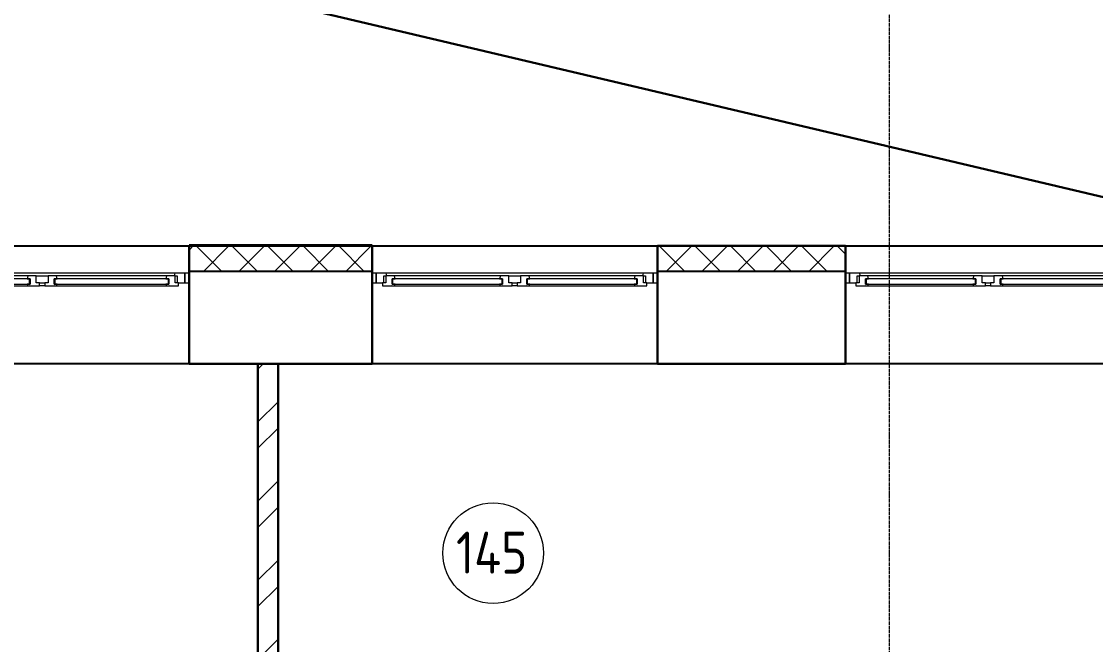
# Model space of a CAD drawing. Header units: millimetres. Extents: x -695119 to 412940, y -249585 to 622758.
# Drawn here: x -122834 to -116436, y 563488 to 567199 of the extents above; entities that cross this region are included whole.
import ezdxf

# ---------------------------------------------------------------- set-up
doc = ezdxf.new("R2010")
doc.units = ezdxf.units.MM
doc.linetypes.add('ADSK_Линия сетки', pattern=[25, 20, -2.5, 0, -2.5])
for name, color, linetype, lineweight in [('_Схема', 5, 'Continuous', 30), ('Каркас_Импост', 8, 'Continuous', 9), ('Марки помещений', 8, 'Continuous', 20), ('Окна', 252, 'Continuous', 9), ('Оси', 252, 'Continuous', 9), ('Остекление', 8, 'Continuous', 9), ('Стены разрез', 7, 'Continuous', 30), ('Стены штриховка', 7, 'Continuous', 9)]:
    doc.layers.add(name, color=color, linetype=linetype, lineweight=lineweight)
doc.layers.add('Стены', color=194, linetype='Continuous')
doc.styles.add('GOST Common_2', font='', dxfattribs={"width": 0.9, "height": 250})
doc.styles.get('GOST Common_2').set_extended_font_data('GOST type B')
pattern_1 = [(0, (-109179.56, 538399.79), (406.4, 101.6), [33.528, -271.272, 33.528, -271.272, -1625.6]), (0, (-109179.56, 538399.79), (406.4, 101.6), [-609.6, 33.528, -576.072, 33.528, -271.272, -711.2]), (0, (-109179.56, 538399.79), (406.4, 101.6), [-1524, 33.528, -169.672, 33.528, -474.472]), (120, (-109027.16, 538450.59), (-291.18818, 301.15272), [33.528, -271.272, 33.528, -271.272, -1625.6]), (120, (-109027.16, 538450.59), (-291.18818, 301.15272), [-609.6, 33.528, -576.072, 33.528, -271.272, -711.2]), (120, (-109027.16, 538450.59), (-291.18818, 301.15272), [-1524, 33.528, -169.672, 33.528, -474.472]), (240, (-108976.36, 538653.79), (-115.21182, -402.75272), [33.528, -271.272, 33.528, -271.272, -1625.6]), (240, (-108976.36, 538653.79), (-115.21182, -402.75272), [-609.6, 33.528, -576.072, 33.528, -271.272, -711.2]), (240, (-108976.36, 538653.79), (-115.21182, -402.75272), [-1524, 33.528, -169.672, 33.528, -474.472])]

# ---------------------------------------------------------------- blocks, each defined once
blk = doc.blocks.new('BIMLIB_Окно_Двустворчатое_VEKA_СФрамугойСнизу_ГОСТ30674_без линий - Ж_ОК-5_2220х1750-3833933-План 1 этажа смеж')
at = {"layer": 'Каркас_Импост', "lineweight": 18}
for p, q in [((-790.6, 265), (-850, 265)), ((-850, 265), (-850, 207)), ((-786, 248), (-790.6, 265)), ((790.6, 265), (786, 248)), ((850, 265), (790.6, 265)), ((850, 207), (850, 265)), ((-850, 207), (-812, 207)), ((-792, 207), (-812, 207)), ((-812, 207), (-812, 190)), ((-804, 207), (-804, 248)), ((-804, 248), (-792, 248)), ((-792, 248), (-792, 207)), ((-741.6, 248), (-792, 248)), ((-755, 199), (-755, 231)), ((-755, 231), (-737, 231)), ((-737, 199), (-755, 199)), ((-737, 231), (-741.6, 248)), ((-739.4, 190), (-737, 199)), ((-85.4, 248), (-90, 231)), ((-90, 231), (-72, 231)), ((-72, 199), (-90, 199)), ((-90, 199), (-87.6, 190)), ((-35, 248), (-85.4, 248)), ((-72, 231), (-72, 199)), ((-35, 207), (-35, 248)), ((-15, 207), (-35, 207)), ((-15, 190), (-15, 207)), ((35, 207), (15, 207)), ((15, 207), (15, 190)), ((35, 248), (35, 207)), ((85.4, 248), (35, 248)), ((72, 199), (72, 231)), ((72, 231), (90, 231)), ((90, 199), (72, 199)), ((90, 231), (85.4, 248)), ((87.6, 190), (90, 199)), ((741.6, 248), (737, 231)), ((737, 231), (755, 231)), ((755, 199), (737, 199)), ((737, 199), (739.4, 190)), ((792, 248), (741.6, 248)), ((755, 231), (755, 199)), ((792, 207), (792, 248)), ((792, 248), (804, 248)), ((812, 207), (792, 207)), ((804, 248), (804, 207)), ((812, 190), (812, 207)), ((812, 207), (850, 207)), ((-812, 190), (-756, 190)), ((-756, 190), (-755, 191)), ((-755, 191), (-754, 190)), ((-754, 190), (-739.4, 190)), ((-87.6, 190), (-73, 190)), ((-73, 190), (-72, 191)), ((-72, 191), (-71, 190)), ((-71, 190), (-15, 190)), ((15, 190), (71, 190)), ((71, 190), (72, 191)), ((72, 191), (73, 190)), ((73, 190), (87.6, 190)), ((739.4, 190), (754, 190)), ((754, 190), (755, 191)), ((755, 191), (756, 190)), ((756, 190), (812, 190))]:
    blk.add_line(p, q, dxfattribs=at)
at = {"layer": 'Каркас_Импост'}
for p, q in [((790.6, 265), (-790.6, 265)), ((-85.4, 248), (-741.6, 248)), ((-35, 248), (35, 248)), ((-15, 207), (15, 207)), ((741.6, 248), (85.4, 248)), ((-756, 190), (-754, 190)), ((-739.4, 190), (-87.6, 190)), ((-73, 190), (-71, 190)), ((15, 190), (-15, 190)), ((71, 190), (73, 190)), ((87.6, 190), (739.4, 190)), ((754, 190), (756, 190))]:
    blk.add_line(p, q, dxfattribs=at)
at = {"layer": 'Окна'}
for p, q in [((-850, 265), (-875, 265)), ((-850, 207), (-850, 265)), ((875, 265), (850, 265)), ((850, 265), (850, 207)), ((-875, 207), (-850, 207)), ((850, 207), (875, 207))]:
    blk.add_line(p, q, dxfattribs=at)
at = {"layer": 'Остекление'}
for p, q in [((-752, 231), (-755, 231)), ((-755, 231), (-755, 199)), ((-755, 199), (-752, 199)), ((-75, 231), (-752, 231)), ((-752, 231), (-752, 199)), ((-752, 199), (-752, 231)), ((-752, 199), (-75, 199)), ((-75, 199), (-75, 231)), ((-75, 231), (-75, 199)), ((-72, 231), (-75, 231)), ((-75, 199), (-72, 199)), ((-72, 199), (-72, 231)), ((75, 231), (72, 231)), ((72, 231), (72, 199)), ((72, 199), (75, 199)), ((752, 231), (75, 231)), ((75, 231), (75, 199)), ((75, 199), (75, 231)), ((75, 199), (752, 199)), ((752, 199), (752, 231)), ((752, 231), (752, 199)), ((755, 231), (752, 231)), ((752, 199), (755, 199)), ((755, 199), (755, 231))]:
    blk.add_line(p, q, dxfattribs=at)
blk = doc.blocks.new('BIMLIB_Окно_Двустворчатое_VEKA_СФрамугойСнизу_ГОСТ30674_без линий - Ж_ОК-6_2220х1750-3834577-План 1 этажа смеж')
at = {"layer": 'Каркас_Импост', "lineweight": 18}
for p, q in [((-765.6, 265), (-825, 265)), ((-825, 265), (-825, 207)), ((-761, 248), (-765.6, 265)), ((765.6, 265), (761, 248)), ((825, 265), (765.6, 265)), ((825, 207), (825, 265)), ((-825, 207), (-787, 207)), ((-767, 207), (-787, 207)), ((-787, 207), (-787, 190)), ((-779, 207), (-779, 248)), ((-779, 248), (-767, 248)), ((-767, 248), (-767, 207)), ((-716.6, 248), (-767, 248)), ((-730, 199), (-730, 231)), ((-730, 231), (-712, 231)), ((-712, 199), (-730, 199)), ((-712, 231), (-716.6, 248)), ((-714.4, 190), (-712, 199)), ((-85.4, 248), (-90, 231)), ((-90, 231), (-72, 231)), ((-72, 199), (-90, 199)), ((-90, 199), (-87.6, 190)), ((-35, 248), (-85.4, 248)), ((-72, 231), (-72, 199)), ((-35, 207), (-35, 248)), ((-15, 207), (-35, 207)), ((-15, 190), (-15, 207)), ((35, 207), (15, 207)), ((15, 207), (15, 190)), ((35, 248), (35, 207)), ((85.4, 248), (35, 248)), ((72, 199), (72, 231)), ((72, 231), (90, 231)), ((90, 199), (72, 199)), ((90, 231), (85.4, 248)), ((87.6, 190), (90, 199)), ((716.6, 248), (712, 231)), ((712, 231), (730, 231)), ((730, 199), (712, 199)), ((712, 199), (714.4, 190)), ((767, 248), (716.6, 248)), ((730, 231), (730, 199)), ((767, 207), (767, 248)), ((767, 248), (779, 248)), ((787, 207), (767, 207)), ((779, 248), (779, 207)), ((787, 190), (787, 207)), ((787, 207), (825, 207)), ((-787, 190), (-731, 190)), ((-731, 190), (-730, 191)), ((-730, 191), (-729, 190)), ((-729, 190), (-714.4, 190)), ((-87.6, 190), (-73, 190)), ((-73, 190), (-72, 191)), ((-72, 191), (-71, 190)), ((-71, 190), (-15, 190)), ((15, 190), (71, 190)), ((71, 190), (72, 191)), ((72, 191), (73, 190)), ((73, 190), (87.6, 190)), ((714.4, 190), (729, 190)), ((729, 190), (730, 191)), ((730, 191), (731, 190)), ((731, 190), (787, 190))]:
    blk.add_line(p, q, dxfattribs=at)
at = {"layer": 'Каркас_Импост'}
for p, q in [((765.6, 265), (-765.6, 265)), ((-85.4, 248), (-716.6, 248)), ((-35, 248), (35, 248)), ((-15, 207), (15, 207)), ((716.6, 248), (85.4, 248)), ((-731, 190), (-729, 190)), ((-714.4, 190), (-87.6, 190)), ((-73, 190), (-71, 190)), ((15, 190), (-15, 190)), ((71, 190), (73, 190)), ((87.6, 190), (714.4, 190)), ((729, 190), (731, 190))]:
    blk.add_line(p, q, dxfattribs=at)
at = {"layer": 'Окна'}
for p, q in [((-825, 265), (-850, 265)), ((-825, 207), (-825, 265)), ((850, 265), (825, 265)), ((825, 265), (825, 207)), ((-850, 207), (-825, 207)), ((825, 207), (850, 207))]:
    blk.add_line(p, q, dxfattribs=at)
at = {"layer": 'Остекление'}
for p, q in [((-727, 231), (-730, 231)), ((-730, 231), (-730, 199)), ((-730, 199), (-727, 199)), ((-75, 231), (-727, 231)), ((-727, 231), (-727, 199)), ((-727, 199), (-727, 231)), ((-727, 199), (-75, 199)), ((-75, 199), (-75, 231)), ((-75, 231), (-75, 199)), ((-72, 231), (-75, 231)), ((-75, 199), (-72, 199)), ((-72, 199), (-72, 231)), ((75, 231), (72, 231)), ((72, 231), (72, 199)), ((72, 199), (75, 199)), ((727, 231), (75, 231)), ((75, 231), (75, 199)), ((75, 199), (75, 231)), ((75, 199), (727, 199)), ((727, 199), (727, 231)), ((727, 231), (727, 199)), ((730, 231), (727, 231)), ((727, 199), (730, 199)), ((730, 199), (730, 231))]:
    blk.add_line(p, q, dxfattribs=at)
blk = doc.blocks.new('ADSK_Марка_Помещение_ОдноЗначение_Номер - Номер-462100-План 1 этажа смеж')
at = {"layer": 'Марки помещений'}
blk.add_circle((0, 0), 3, dxfattribs=at)

msp = doc.modelspace()

# ---------------------------------------------------------------- hatches: boundary and pattern name
at = {"layer": 'Стены разрез', "lineweight": 9}
h = msp.add_hatch(dxfattribs=at)
h.set_pattern_fill('FP_4', color=256, style=0, pattern_type=2)
h.set_pattern_definition(pattern_1)
h.paths.add_polyline_path([(-111702.535, 565710.058), (-111700.535, 565710.058), (-111700.535, 565860.058), (-111702.535, 565860.058)])
h.paths.add_polyline_path([(-124655.535, 565710.058), (-124653.535, 565710.058), (-124653.535, 565860.058), (-123587.535, 565860.058), (-123587.535, 565786.058), (-123585.535, 565786.058), (-123585.535, 565862.058), (-124655.535, 565862.058)])
h.paths.add_polyline_path([(-126375.535, 565710.058), (-126375.535, 565862.058), (-127440.535, 565862.058), (-127440.535, 565786.058), (-127438.535, 565786.058), (-127438.535, 565860.058), (-126377.535, 565860.058), (-126377.535, 565710.058)])
h.paths.add_polyline_path([(-120745.535, 565786.058), (-120745.535, 565862.058), (-121835.535, 565862.058), (-121835.535, 565786.058), (-121833.535, 565786.058), (-121833.535, 565860.058), (-120747.535, 565860.058), (-120747.535, 565786.058)])
h.paths.add_polyline_path([(-117927.535, 565786.058), (-117925.535, 565786.058), (-117925.535, 565862.058), (-119045.535, 565862.058), (-119045.535, 565786.058), (-119043.535, 565786.058), (-119043.535, 565860.058), (-117927.535, 565860.058)])
h.paths.add_polyline_path([(-113425.535, 565786.058), (-113423.535, 565786.058), (-113423.535, 565860.058), (-111702.535, 565860.058), (-111700.535, 565862.058), (-113425.535, 565862.058)])
h.paths.add_polyline_path([(-116225.535, 565786.058), (-116223.535, 565786.058), (-116223.535, 565860.058), (-115127.535, 565860.058), (-115127.535, 565786.058), (-115125.535, 565786.058), (-115125.552, 565862.058), (-116225.535, 565862.058)])
h.paths.add_polyline_path([(-132007.535, 565786.058), (-132005.535, 565786.058), (-132005.535, 565862.058), (-133060.535, 565862.058), (-133060.535, 565786.058), (-133058.535, 565786.058), (-133058.535, 565860.058), (-132007.535, 565860.058)])
h.paths.add_polyline_path([(-130255.535, 565786.058), (-130253.535, 565786.058), (-130253.535, 565860.058), (-129192.535, 565860.058), (-129192.535, 565786.058), (-129190.535, 565786.058), (-129190.535, 565862.058), (-130255.535, 565862.058)])
h.paths.add_polyline_path([(-134812.535, 565786.058), (-134810.535, 565786.058), (-134810.535, 565862.058), (-136215.535, 565862.058), (-136215.535, 565860.058), (-134812.535, 565860.058)])
h = msp.add_hatch(dxfattribs=at)
h.set_pattern_fill('FP_5', color=256, style=0, pattern_type=2)
h.set_pattern_definition([(45, (-109179.56, 538399.79), (-106.066, 106.066), []), (135, (-109179.56, 538399.79), (-106.066, -106.066), [])])
h.paths.add_polyline_path([(-111765.535, 565710.058), (-111702.535, 565710.058), (-111702.535, 565860.058), (-113423.535, 565860.058), (-113423.535, 565786.058), (-113425.535, 565786.058), (-113425.535, 565710.058), (-112255.361, 565710.058)])
h.paths.add_polyline_path([(-123736.128, 565710.058), (-123585.535, 565710.058), (-123585.535, 565786.058), (-123587.535, 565786.058), (-123587.535, 565860.058), (-124653.535, 565860.058), (-124653.535, 565710.058), (-123890.335, 565710.058)])
h.paths.add_polyline_path([(-121835.535, 565710.058), (-120745.535, 565710.058), (-120745.535, 565786.058), (-120747.535, 565786.058), (-120747.535, 565860.058), (-121833.535, 565860.058), (-121833.535, 565786.058), (-121835.535, 565786.058)])
h.paths.add_polyline_path([(-115125.535, 565710.058), (-115125.552, 565786.058), (-115127.535, 565786.058), (-115127.535, 565860.058), (-116223.535, 565860.058), (-116223.535, 565786.058), (-116225.535, 565786.058), (-116225.535, 565710.058), (-115125.552, 565710.058)])
h.paths.add_polyline_path([(-119045.535, 565710.058), (-117925.535, 565710.058), (-117925.535, 565786.058), (-117927.535, 565786.058), (-117927.535, 565860.058), (-119043.535, 565860.058), (-119043.535, 565786.058), (-119045.535, 565786.058)])
h.paths.add_polyline_path([(-129190.535, 565710.058), (-129190.535, 565786.058), (-129192.535, 565786.058), (-129192.535, 565860.058), (-130253.535, 565860.058), (-130253.535, 565786.058), (-130255.535, 565786.058), (-130255.535, 565710.058), (-129476.512, 565710.058)])
h.paths.add_polyline_path([(-133060.535, 565710.058), (-132005.535, 565710.058), (-132005.535, 565786.058), (-132007.535, 565786.058), (-132007.535, 565860.058), (-133058.535, 565860.058), (-133058.535, 565786.058), (-133060.535, 565786.058)])
h.paths.add_polyline_path([(-127323.868, 565710.058), (-126377.535, 565710.058), (-126377.535, 565860.058), (-127438.535, 565860.058), (-127438.535, 565786.058), (-127440.535, 565786.058), (-127440.535, 565710.058)])
h.paths.add_polyline_path([(-136065.535, 565710.058), (-134810.535, 565710.058), (-134810.535, 565786.058), (-134812.535, 565786.058), (-134812.535, 565860.058), (-136065.535, 565860.058), (-136065.535, 565786.058)])
h = msp.add_hatch(dxfattribs=at)
h.set_pattern_fill('FP_4', color=256, style=0, pattern_type=2)
h.set_pattern_definition(pattern_1)
h.paths.add_polyline_path([(-89960.535, 565862.058), (-89960.535, 565867.058), (-90515.535, 565867.058), (-90515.535, 565862.058), (-90011.374, 565862.058)])
h.paths.add_polyline_path([(-120745.535, 565862.058), (-120745.535, 565867.058), (-121835.535, 565867.058), (-121835.535, 565862.058), (-120865.936, 565862.058)])
h = msp.add_hatch(dxfattribs=at)
h.set_pattern_fill('FP_1', color=256, style=0, pattern_type=2)
h.set_pattern_definition([(45, (-109179.56, 538399.8), (-235.7317, 235.7317), []), (45, (-109022.4, 538399.8), (-235.7317, 235.7317), [])])
h.paths.add_polyline_path([(-121425.535, 561130.058), (-121305.535, 561130.058), (-121305.535, 565160.058), (-121425.535, 565160.058), (-121425.535, 562127.583)])

# ---------------------------------------------------------------- linework, layer by layer
at = {"layer": '_Схема', "color": 5}
msp.add_line((-356137.271, 622757.974), (189125.193, 494018.926), dxfattribs=at)
at = {"layer": 'Оси', "linetype": 'ADSK_Линия сетки'}
for p, q in [((-117665.535, 572133.794), (-117665.535, 550313.64)), ((-72648.241, 565160.058), (-149587.813, 565160.058))]:
    msp.add_line(p, q, dxfattribs=at)
at = {"layer": 'Стены'}
for p, q in [((-123585.535, 565862.058), (-121835.535, 565862.058)), ((-120745.535, 565862.058), (-119045.535, 565862.058)), ((-117925.535, 565862.058), (-116225.535, 565862.058)), ((-120745.535, 565710.058), (-121835.535, 565710.058)), ((-117925.535, 565710.058), (-119045.535, 565710.058)), ((-121835.535, 565160.058), (-123585.535, 565160.058)), ((-119045.535, 565160.058), (-120745.535, 565160.058)), ((-116225.535, 565160.058), (-117925.535, 565160.058))]:
    msp.add_line(p, q, dxfattribs=at)
at = {"layer": 'Стены разрез'}
for p, q in [((-120745.535, 565867.058), (-121835.535, 565867.058)), ((-121835.535, 565867.058), (-121835.535, 565862.058)), ((-121835.535, 565862.058), (-121835.535, 565160.058)), ((-121835.535, 565862.058), (-120745.535, 565862.058)), ((-120745.535, 565862.058), (-121835.535, 565862.058)), ((-120745.535, 565862.058), (-120745.535, 565867.058)), ((-120745.535, 565160.058), (-120745.535, 565862.058)), ((-119045.535, 565862.058), (-119045.535, 565160.058)), ((-117925.535, 565862.058), (-119045.535, 565862.058)), ((-117925.535, 565160.058), (-117925.535, 565862.058)), ((-121835.535, 565160.058), (-120745.535, 565160.058)), ((-121425.535, 565160.058), (-121425.535, 561130.058)), ((-121305.535, 562985.058), (-121305.535, 565160.058)), ((-119045.535, 565160.058), (-117925.535, 565160.058))]:
    msp.add_line(p, q, dxfattribs=at)
at = {"layer": 'Стены штриховка'}
for p, q in [((-120747.535, 565860.058), (-121833.535, 565860.058)), ((-121833.535, 565860.058), (-121833.535, 565786.058)), ((-120747.535, 565786.058), (-120747.535, 565860.058)), ((-117927.535, 565860.058), (-119043.535, 565860.058)), ((-119043.535, 565860.058), (-119043.535, 565786.058)), ((-117927.535, 565786.058), (-117927.535, 565860.058)), ((-121835.535, 565786.058), (-121833.535, 565786.058)), ((-120747.535, 565786.058), (-120745.535, 565786.058)), ((-119045.535, 565786.058), (-119043.535, 565786.058)), ((-117927.535, 565786.058), (-117925.535, 565786.058))]:
    msp.add_line(p, q, dxfattribs=at)

# ---------------------------------------------------------------- block references
at = {"layer": 'Марки помещений', "xscale": 99.99999999999993, "yscale": 99.99999999999993, "zscale": 99.99999999999993}
msp.add_blockref('ADSK_Марка_Помещение_ОдноЗначение_Номер - Номер-462100-План 1 этажа смеж', (-120023.908, 564032.305), dxfattribs=at)
at = {"layer": 'Окна'}
for name, p in [('BIMLIB_Окно_Двустворчатое_VEKA_СФрамугойСнизу_ГОСТ30674_без линий - Ж_ОК-5_2220х1750-3833933-План 1 этажа смеж', (-122710.535, 565435.058)), ('BIMLIB_Окно_Двустворчатое_VEKA_СФрамугойСнизу_ГОСТ30674_без линий - Ж_ОК-6_2220х1750-3834577-План 1 этажа смеж', (-119895.535, 565435.058)), ('BIMLIB_Окно_Двустворчатое_VEKA_СФрамугойСнизу_ГОСТ30674_без линий - Ж_ОК-6_2220х1750-3834577-План 1 этажа смеж', (-117075.535, 565435.058))]:
    msp.add_blockref(name, p, dxfattribs=at)

# ---------------------------------------------------------------- texts
at = {"layer": 'Марки помещений', "lineweight": 9, "insert": (-120244.865, 564160.03), "char_height": 250, "width": 548.35425, "attachment_point": 1, "style": 'GOST Common_2'}
msp.add_mtext('145', dxfattribs=at)

doc.saveas('drawing.dxf')
